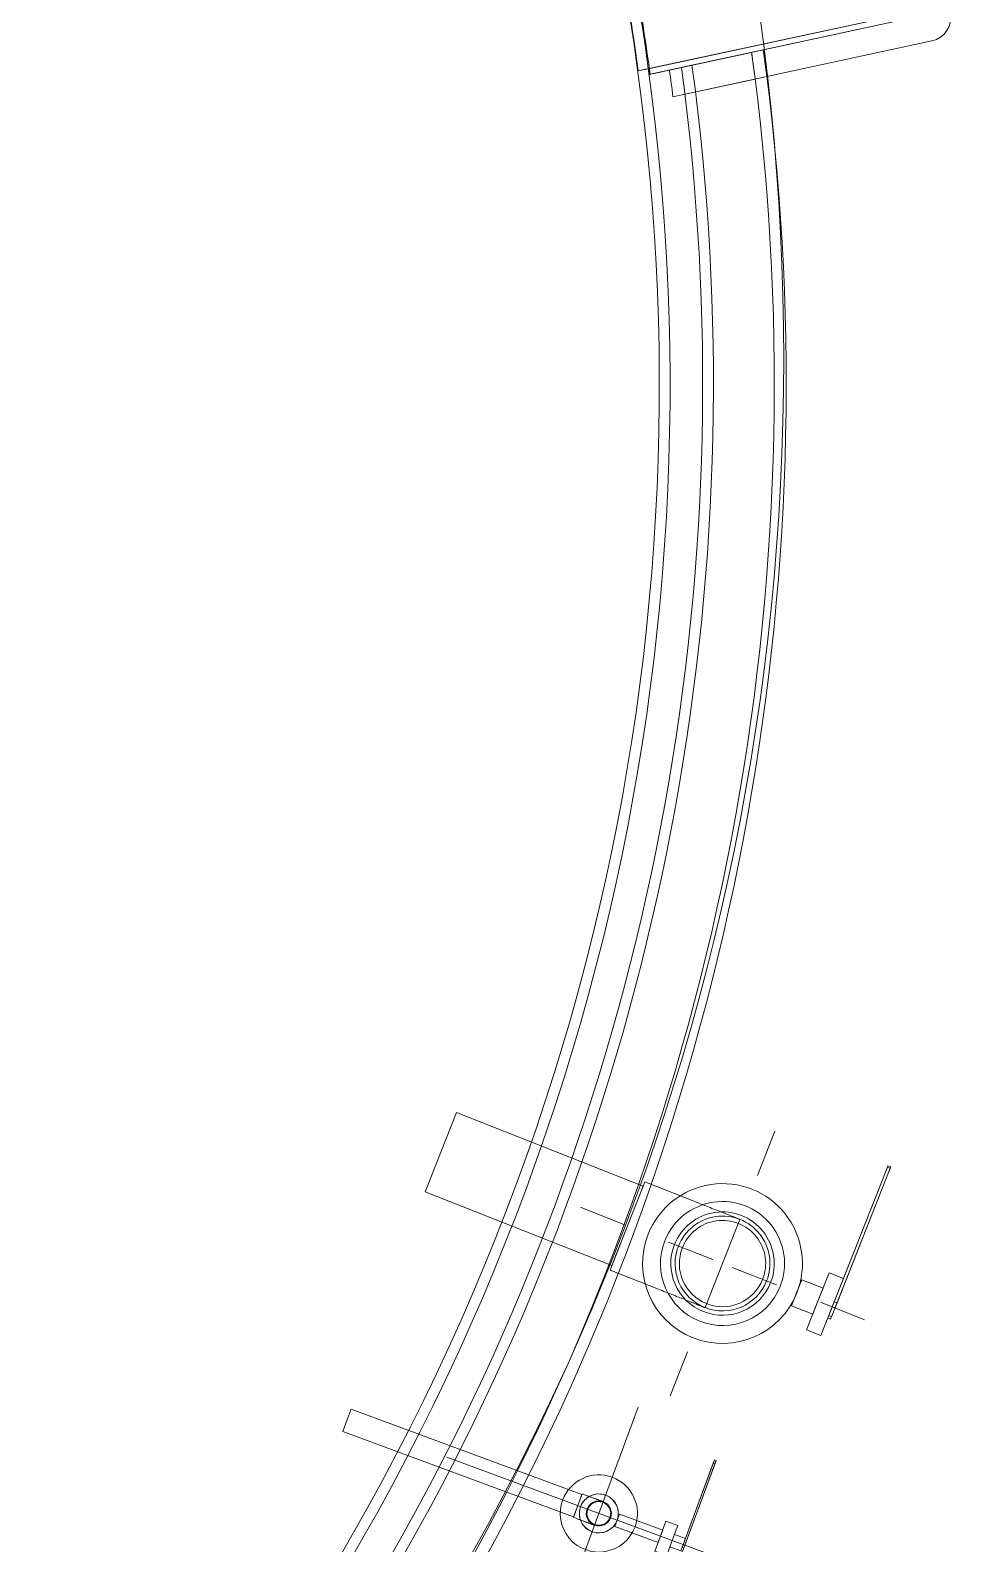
# Model space of a CAD drawing. Header units: metres. Extents: x -207 to 292, y -187 to 169.
# Drawn here: x -98.611 to -96.67, y -51.901 to -48.71 of the extents above; entities that cross this region are included whole.
import ezdxf

# ---------------------------------------------------------------- set-up
doc = ezdxf.new("R2010")
doc.units = ezdxf.units.M
doc.linetypes.add('Dash', pattern=[0.006, 0.003, -0.003])
for name, color, linetype, lineweight in [('EQUIPOS PIS', 7, 'Continuous', 9), ('P-SANR-FIXT', 7, 'Continuous', 9), ('P-SANR-FIXT-HDLN', 7, 'Dash', 9)]:
    doc.layers.add(name, color=color, linetype=linetype, lineweight=lineweight)
doc.layers.add('PR10-ARQ-PL-001-Emplazamiento-C-1_dwg', color=7, linetype='Continuous', lineweight=9, true_color=0x767676)

# ---------------------------------------------------------------- blocks, each defined once
blk = doc.blocks.new('M_Tuberia Alimentación-01 - M_Tuberia Alimentación-01-2165010-PLANTA EMPLAZAMIENTO ACTUALIZADO')
at = {"layer": 'P-SANR-FIXT'}
for p, q in [((0.2154, 0.1), (0.1059, 0.1)), ((0.2154, 0), (0.2154, 0.1)), ((-0.2162, 0.0647), (-0.2485, 0.0647)), ((-0.2485, 0), (-0.2485, 0.0647)), ((-0.2162, 0.0647), (-0.2162, 0)), ((0.6388, 0.09), (0.2154, 0.09)), ((0.2154, 0), (0.2154, 0.09)), ((0.6388, 0.09), (0.6388, 0)), ((-0.2485, 0.025), (-0.2551, 0.025)), ((-0.2551, 0.025), (-0.2551, -0.0118)), ((-0.2551, 0.0196), (-0.2551, -0.2959)), ((-0.2485, 0.0196), (-0.2551, 0.0196)), ((-0.2485, -0.0118), (-0.2485, 0.025)), ((-0.2485, -0.2959), (-0.2485, 0.0196)), ((-0.2485, -0.0647), (-0.2485, 0)), ((-0.1681, 0.0296), (-0.2162, 0.0296)), ((-0.2162, 0), (-0.2162, 0.0296)), ((-0.2162, 0), (-0.2162, -0.0647)), ((-0.2162, -0.0296), (-0.2162, 0)), ((-0.1681, 0.0296), (-0.1681, 0)), ((-0.1681, 0), (-0.1681, -0.0296)), ((0.2154, -0.1), (0.2154, 0)), ((0.2154, -0.09), (0.2154, 0)), ((0.6388, 0), (0.6388, -0.09)), ((-0.2551, -0.3169), (-0.2551, -0.0118)), ((-0.2485, -0.0118), (-0.2551, -0.0118)), ((-0.2485, -0.0118), (-0.2485, -0.3169)), ((-0.2162, -0.0296), (-0.1681, -0.0296)), ((-0.2485, -0.0647), (-0.2162, -0.0647)), ((0.2154, -0.09), (0.6388, -0.09)), ((0.1059, -0.1), (0.2154, -0.1)), ((-0.2551, -0.2959), (-0.2551, -0.3201)), ((-0.2551, -0.3169), (-0.2485, -0.3169)), ((-0.2485, -0.3201), (-0.2485, -0.2959)), ((-0.2551, -0.3201), (-0.2485, -0.3201))]:
    blk.add_line(p, q, dxfattribs=at)
at = {"layer": 'P-SANR-FIXT', "flags": 128}
for points in [[(0.1059, 0.1), (0.1017, 0.1), (0.0974, 0.1), (0.0932, 0.1), (0.089, 0.1), (0.0849, 0.1), (0.0807, 0.1), (0.0766, 0.1), (0.0726, 0.1), (0.0686, 0.1), (0.0647, 0.1), (0.0608, 0.1), (0.057, 0.1), (0.0533, 0.1), (0.0496, 0.1), (0.0461, 0.1), (0.0427, 0.1), (0.0393, 0.1), (0.0361, 0.1), (0.0329, 0.1), (0.0299, 0.1), (0.027, 0.1), (0.0243, 0.1), (0.0216, 0.1), (0.0191, 0.1), (0.0168, 0.1), (0.0146, 0.1), (0.0125, 0.1), (0.0106, 0.1), (0.0088, 0.1), (0.0072, 0.1), (0.0057, 0.1), (0.0044, 0.1), (0.0033, 0.1), (0.0023, 0.1), (0.0015, 0.1), (0.0009, 0.1), (0.0004, 0.1), (0.0001, 0.1), (0, 0.1)], [(0, -0.1), (0.0001, -0.1), (0.0003, -0.1), (0.0008, -0.1), (0.0014, -0.1), (0.0021, -0.1), (0.003, -0.1), (0.0041, -0.1), (0.0054, -0.1), (0.0068, -0.1), (0.0084, -0.1), (0.0101, -0.1), (0.012, -0.1), (0.014, -0.1), (0.0162, -0.1), (0.0185, -0.1), (0.021, -0.1), (0.0236, -0.1), (0.0263, -0.1), (0.0291, -0.1), (0.0321, -0.1), (0.0352, -0.1), (0.0384, -0.1), (0.0417, -0.1), (0.0452, -0.1), (0.0487, -0.1), (0.0523, -0.1), (0.056, -0.1), (0.0598, -0.1), (0.0636, -0.1), (0.0675, -0.1), (0.0715, -0.1), (0.0755, -0.1), (0.0796, -0.1), (0.0837, -0.1), (0.0879, -0.1), (0.0921, -0.1), (0.0963, -0.1), (0.1005, -0.1), (0.1047, -0.1), (0.1059, -0.1)]]:
    blk.add_lwpolyline(points, dxfattribs=at)
at = {"layer": 'P-SANR-FIXT'}
for radius, start, end in [(0.1685, 360, 180), (0.1685, 360, 180), (0.1685, 360, 180), (0.1685, 360, 180), (0.1685, 360, 180), (0.1685, 360, 180), (0.1308, 0, 180), (0.1308, 360, 180), (0.1308, 360, 180), (0.1308, 360, 180), (0.109, 360, 180), (0.109, 360, 180), (0.109, 360, 180), (0.109, 360, 180), (0.1, 0, 180), (0.091, 0, 180), (0.091, 0, 180), (0.091, 0, 180), (0.091, 0, 180), (0.1685, 180, 360), (0.1685, 180, 360), (0.1685, 180, 360), (0.1685, 180, 360), (0.1685, 180, 360), (0.1685, 180, 360), (0.1308, 180, 0), (0.1308, 180, 360), (0.1308, 180, 360), (0.1308, 180, 360), (0.109, 180, 360), (0.109, 180, 360), (0.109, 180, 360), (0.109, 180, 360), (0.091, 180, 0), (0.091, 180, 0), (0.091, 180, 0), (0.091, 180, 0), (0.1, 180, 360)]:
    blk.add_arc((0, 0), radius, start, end, dxfattribs=at)
at = {"layer": 'P-SANR-FIXT-HDLN'}
for p, q in [((0, 0), (0, 0.301)), ((-0.3222, 0), (0, 0)), ((0.3222, 0), (0, 0)), ((0, 0), (0, -0.301))]:
    blk.add_line(p, q, dxfattribs=at)
blk = doc.blocks.new('M_Tuberia Alimentación-02 - M_Tuberia Alimentación-02-2167664-PLANTA EMPLAZAMIENTO ACTUALIZADO')
at = {"layer": 'P-SANR-FIXT'}
for p, q in [((0, 0), (0, 0.239)), ((-0.1384, 0.0338), (-0.165, 0.0338)), ((-0.165, 0), (-0.165, 0.0338)), ((-0.1384, 0), (-0.1384, 0.0338)), ((-0.2622, 0), (0.3415, 0)), ((-0.1897, 0.0139), (-0.1934, 0.0139)), ((-0.1934, 0.0139), (-0.1934, 0)), ((-0.1934, 0.0065), (-0.1934, -0.1828)), ((-0.1897, 0.0065), (-0.1934, 0.0065)), ((-0.1897, 0), (-0.1897, 0.0139)), ((-0.165, 0.0139), (-0.1897, 0.0139)), ((-0.1897, 0.0139), (-0.1897, 0)), ((-0.1897, -0.1828), (-0.1897, 0.0065)), ((-0.1897, 0), (-0.1897, -0.0139)), ((-0.165, 0), (-0.165, 0.0139)), ((-0.165, -0.0139), (-0.165, 0)), ((-0.165, -0.0338), (-0.165, 0)), ((-0.0411, 0.0139), (-0.1384, 0.0139)), ((-0.1384, 0), (-0.1384, 0.0139)), ((-0.1384, -0.0338), (-0.1384, 0)), ((-0.1384, -0.0139), (-0.1384, 0)), ((-0.0411, 0), (-0.0411, 0.0139)), ((-0.0411, -0.0139), (-0.0411, 0)), ((0, 0), (0, -0.239)), ((0.0474, 0.0264), (0.0421, 0.0264)), ((0.0474, 0), (0.0474, 0.0264)), ((0.5661, 0.025), (0.0474, 0.025)), ((0.0474, 0), (0.0474, 0.025)), ((0.0474, -0.0264), (0.0474, 0)), ((0.0474, -0.025), (0.0474, 0)), ((0.5661, 0), (0.5661, 0.025)), ((0.5661, -0.025), (0.5661, 0)), ((-0.1934, -0.186), (-0.1934, 0)), ((-0.1897, 0), (-0.1934, 0)), ((-0.1897, 0), (-0.1897, -0.186)), ((-0.1897, -0.0139), (-0.165, -0.0139)), ((-0.1384, -0.0139), (-0.0411, -0.0139)), ((0.0421, -0.0264), (0.0474, -0.0264)), ((0.0474, -0.025), (0.5661, -0.025)), ((-0.165, -0.0338), (-0.1384, -0.0338)), ((-0.1934, -0.1828), (-0.1934, -0.1905)), ((-0.1897, -0.1828), (-0.1934, -0.1828)), ((-0.1934, -0.186), (-0.1934, -0.1905)), ((-0.1934, -0.1905), (-0.1897, -0.1905)), ((-0.1897, -0.1905), (-0.1897, -0.1828)), ((-0.1897, -0.1905), (-0.1897, -0.186))]:
    blk.add_line(p, q, dxfattribs=at)
at = {"layer": 'P-SANR-FIXT', "flags": 128}
for points in [[(0.0421, 0.0264), (0.0405, 0.0264), (0.0388, 0.0264), (0.0371, 0.0264), (0.0354, 0.0264), (0.0338, 0.0264), (0.0321, 0.0264), (0.0305, 0.0264), (0.0289, 0.0264), (0.0273, 0.0264), (0.0257, 0.0264), (0.0242, 0.0264), (0.0227, 0.0264), (0.0212, 0.0264), (0.0198, 0.0264), (0.0183, 0.0264), (0.017, 0.0264), (0.0156, 0.0264), (0.0144, 0.0264), (0.0131, 0.0264), (0.0119, 0.0264), (0.0108, 0.0264), (0.0097, 0.0264), (0.0086, 0.0264), (0.0076, 0.0264), (0.0067, 0.0264), (0.0058, 0.0264), (0.005, 0.0264), (0.0042, 0.0264), (0.0035, 0.0264), (0.0029, 0.0264), (0.0023, 0.0264), (0.0018, 0.0264), (0.0013, 0.0264), (0.0009, 0.0264), (0.0006, 0.0264), (0.0004, 0.0264), (0.0002, 0.0264), (0.0001, 0.0264), (0, 0.0264)], [(0, -0.0264), (0, -0.0264), (0.0001, -0.0264), (0.0003, -0.0264), (0.0005, -0.0264), (0.0008, -0.0264), (0.0012, -0.0264), (0.0016, -0.0264), (0.0021, -0.0264), (0.0027, -0.0264), (0.0033, -0.0264), (0.004, -0.0264), (0.0048, -0.0264), (0.0056, -0.0264), (0.0064, -0.0264), (0.0074, -0.0264), (0.0083, -0.0264), (0.0094, -0.0264), (0.0105, -0.0264), (0.0116, -0.0264), (0.0128, -0.0264), (0.014, -0.0264), (0.0153, -0.0264), (0.0166, -0.0264), (0.018, -0.0264), (0.0194, -0.0264), (0.0208, -0.0264), (0.0223, -0.0264), (0.0238, -0.0264), (0.0253, -0.0264), (0.0269, -0.0264), (0.0285, -0.0264), (0.0301, -0.0264), (0.0317, -0.0264), (0.0333, -0.0264), (0.035, -0.0264), (0.0366, -0.0264), (0.0383, -0.0264), (0.04, -0.0264), (0.0417, -0.0264), (0.0421, -0.0264)]]:
    blk.add_lwpolyline(points, dxfattribs=at)
at = {"layer": 'P-SANR-FIXT'}
for radius, start, end in [(0.0814, 360, 180), (0.0814, 360, 180), (0.0814, 360, 180), (0.0814, 360, 180), (0.0411, 0, 180), (0.0411, 360, 180), (0.0411, 360, 180), (0.0411, 360, 180), (0.0411, 360, 180), (0.0411, 360, 180), (0.0814, 180, 360), (0.0814, 180, 360), (0.0814, 180, 360), (0.0814, 180, 360), (0.0411, 180, 0), (0.0411, 180, 360), (0.0411, 180, 360), (0.0411, 180, 360), (0.0411, 180, 360), (0.0411, 180, 360), (0.0264, 0, 180), (0.025, 0, 180), (0.025, 360, 180), (0.025, 180, 0), (0.025, 180, 360), (0.0264, 180, 360)]:
    blk.add_arc((0, 0), radius, start, end, dxfattribs=at)
blk = doc.blocks.new('M_Estanque-Terraza - M_Estanque-Terraza-2331352-PLANTA EMPLAZAMIENTO ACTUALIZADO')
at = {"layer": 'P-SANR-FIXT'}
for p, q in [((-4.0404, -2.8596), (-4.4657, -3.2219)), ((-4.4657, -3.2219), (-4.0404, -2.8596)), ((-4.0404, -2.8596), (-4.4657, -3.2219)), ((-4.4657, -3.2219), (-4.0404, -2.8596)), ((-4.0404, -2.8596), (-4.1754, -2.9746)), ((-4.1754, -2.9746), (-4.0404, -2.8596)), ((-4.4151, -3.2529), (-3.9756, -2.8785)), ((-3.9504, -2.8728), (-4.4073, -3.2621)), ((-4.4073, -3.2621), (-3.9671, -2.887)), ((-3.9742, -2.8773), (-4.1423, -3.0205)), ((-4.4151, -3.2529), (-4.0075, -2.9056)), ((-4.0075, -2.9056), (-4.4151, -3.2529)), ((-4.4151, -3.2529), (-4.0075, -2.9056)), ((-4.0075, -2.9056), (-4.4151, -3.2529)), ((-4.1423, -3.0205), (-4.0075, -2.9056)), ((-4.0075, -2.9056), (-4.1423, -3.0205)), ((-4.1423, -3.0205), (-4.027, -2.9223)), ((-4.0443, -2.9371), (-4.1614, -3.0368)), ((-4.1945, -2.9909), (-4.4657, -3.2219)), ((-4.4657, -3.2219), (-4.1945, -2.9909)), ((-4.1614, -3.0368), (-4.4151, -3.2529)), ((-4.1614, -3.0368), (-4.4151, -3.2529)), ((-4.4151, -3.2529), (-4.1614, -3.0368))]:
    blk.add_line(p, q, dxfattribs=at)
at = {"layer": 'P-SANR-FIXT', "flags": 128}
for points in [[(-3.9756, -2.8785), (-3.9832, -2.885), (-3.9909, -2.8915), (-3.9985, -2.898), (-4.0061, -2.9045), (-4.0138, -2.911), (-4.0214, -2.9175), (-4.029, -2.924), (-4.0367, -2.9305), (-4.0443, -2.9371)], [(-4.027, -2.9223), (-4.0217, -2.9178), (-4.0164, -2.9133), (-4.0111, -2.9088), (-4.0058, -2.9043), (-4.0006, -2.8998), (-3.9953, -2.8953), (-3.99, -2.8908), (-3.9847, -2.8863), (-3.9794, -2.8818), (-3.9742, -2.8773)], [(-3.9671, -2.887), (-3.9615, -2.8823), (-3.9559, -2.8775), (-3.9504, -2.8728)]]:
    blk.add_lwpolyline(points, dxfattribs=at)
at = {"layer": 'P-SANR-FIXT'}
for centre, radius, start, end in [((0, 0), 5.1516, 0, 180), ((0, 0), 5.1516, 0, 180), ((0, 0), 5.1266, 360, 180), ((0, 0), 5.1266, 360, 180), ((0, 0), 4.9983, 360, 180), ((0, 0), 4.9755, 360, 180), ((0, 0), 4.9059, 0, 180), ((0, 0), 4.8832, 0, 180), ((0, 0), 5.1516, 180, 216.1202), ((0, 0), 5.1516, 180, 216.1202), ((0, 0), 5.1266, 180, 216.0991), ((0, 0), 5.1266, 180, 216.0991), ((0, 0), 4.9983, 180, 215.9878), ((0, 0), 4.9755, 180, 215.9675), ((0, 0), 4.9059, 180, 0), ((0, 0), 4.8832, 180, 0), ((0, 0), 4.95, 215.2893, 215.9444), ((0, 0), 4.95, 215.2893, 215.9444), ((0, 0), 4.95, 215.2893, 215.9444), ((0, 0), 4.95, 215.2893, 215.9444), ((0, 0), 4.95, 215.2893, 215.9444), ((0, 0), 4.95, 215.2893, 215.9444), ((0, 0), 4.9083, 215.9062, 224.0344), ((0.0349, 0.0262), 4.95, 215.9127, 216.052), ((0, 0), 4.8845, 216.0253, 223.911), ((0, 0), 5.1516, 215.4908, 216.1202), ((0, 0), 5.1516, 215.4908, 216.1202), ((0, 0), 5.1266, 215.4667, 216.0991), ((0, 0), 5.1266, 215.4667, 216.0991), ((-4.4333, -3.26), 0.05, 130.4267, 220.4267), ((-4.4333, -3.26), 0.05, 130.4267, 220.4267), ((-4.4333, -3.26), 0.05, 130.4267, 220.4267), ((-4.4333, -3.26), 0.05, 130.4267, 220.4267), ((-4.4333, -3.26), 0.05, 130.4267, 220.4267), ((-4.4333, -3.26), 0.05, 130.4267, 220.4267)]:
    blk.add_arc(centre, radius, start, end, dxfattribs=at)
blk.add_ellipse((0.0007, 0.0005), major_axis=(-2.9551, 3.9444), ratio=0.99567, start_param=1.554548, end_param=1.55699, dxfattribs=at)
blk = doc.blocks.new('YADRAN_LASQUEMAS_ARQ_MO_002_TERRAZAS_rvt-1-PLANTA EMPLAZAMIENTO ACTUALIZADO')
at = {"layer": 'P-SANR-FIXT', "lineweight": 9}
for name, p, rotation in [('M_Estanque-Terraza - M_Estanque-Terraza-2331352-PLANTA EMPLAZAMIENTO ACTUALIZADO', (-102.169, -49.455), 151.7302884607839), ('M_Tuberia Alimentación-01 - M_Tuberia Alimentación-01-2165010-PLANTA EMPLAZAMIENTO ACTUALIZADO', (-97.1516, -51.3106), 158.4100000000001), ('M_Tuberia Alimentación-02 - M_Tuberia Alimentación-02-2167664-PLANTA EMPLAZAMIENTO ACTUALIZADO', (-97.4124, -51.8376), 159.7116192464389)]:
    blk.add_blockref(name, p, dxfattribs=dict(at, rotation=rotation))
blk = doc.blocks.new('PR10-ARQ-PL-001-Emplazamiento-C-1_dwg-674643-PLANTA EMPLAZAMIENTO ACTUALIZADO')
at = {"layer": 'EQUIPOS PIS'}
blk.add_circle((-102.1698, -49.403), 5.1472, dxfattribs=at)

msp = doc.modelspace()

# ---------------------------------------------------------------- block references
at = {"lineweight": 5}
msp.add_blockref('YADRAN_LASQUEMAS_ARQ_MO_002_TERRAZAS_rvt-1-PLANTA EMPLAZAMIENTO ACTUALIZADO', (0, 0), dxfattribs=at)
at = {"layer": 'PR10-ARQ-PL-001-Emplazamiento-C-1_dwg', "color": 7}
msp.add_blockref('PR10-ARQ-PL-001-Emplazamiento-C-1_dwg-674643-PLANTA EMPLAZAMIENTO ACTUALIZADO', (0, 0), dxfattribs=at)

doc.saveas('drawing.dxf')
